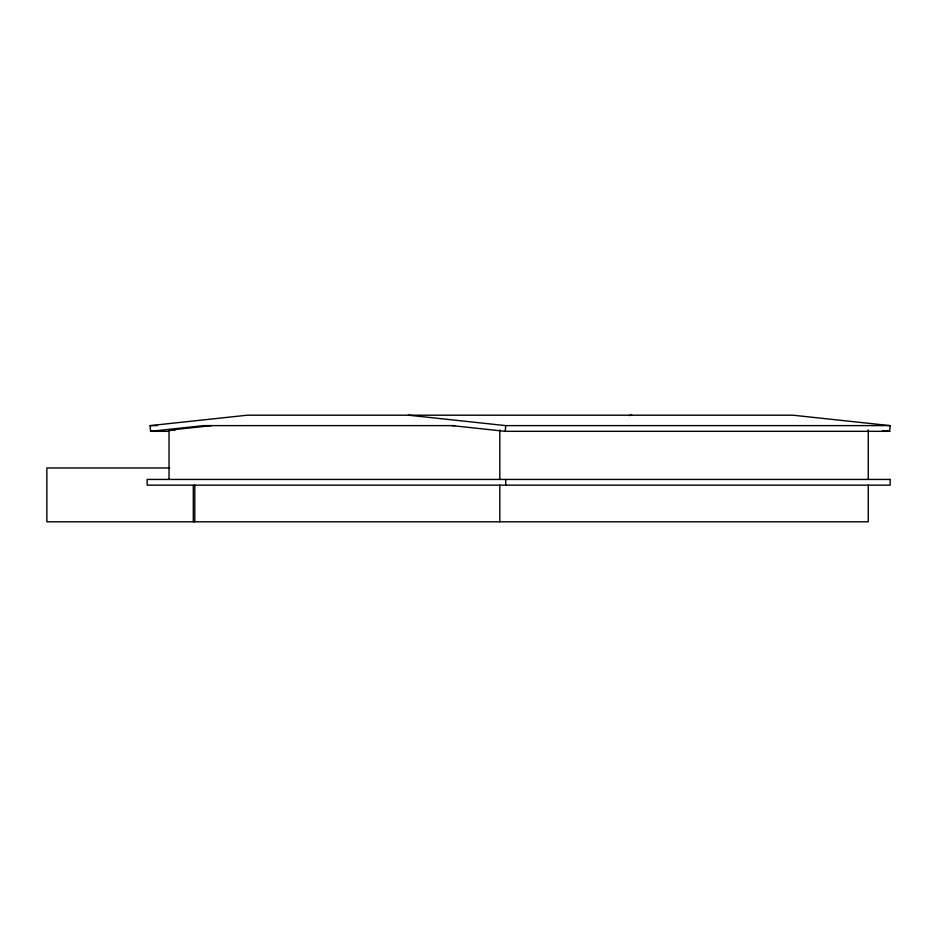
<?xml version="1.0" encoding="UTF-8"?>
<svg xmlns="http://www.w3.org/2000/svg" width="937" height="937" viewBox="0 0 937 937"><rect width="100%" height="100%" fill="white"/><g stroke="black" fill="none" stroke-linecap="round" stroke-linejoin="round"><path stroke-width="1.41" d="M505.254 431.325L505.711 425.621L890.15 425.621L889.693 431.325L505.254 431.325L452.056 425.621M169.562 431.325L150.552 431.325L150.096 425.621L247.333 415.196L792.913 415.196L890.15 425.621M150.552 431.325L203.751 425.621L454.972 425.621M169.035 479.439L169.035 430.2L211.727 425.621M628.868 415.513L631.772 415.196M150.096 425.621L157.404 425.621M169.035 430.2L174.879 430.2M169.667 467.985L46.85 467.985L46.85 521.804L868.259 521.804L868.259 485.155M882.502 430.551L889.693 431.325M408.473 415.196L505.711 425.621M868.259 429.884L868.259 479.439M505.711 479.439L505.711 485.155M499.819 429.884L499.819 479.439M499.819 485.155L499.819 521.804M194.826 485.155L194.826 521.804M193.315 485.436L193.315 521.804M890.15 479.439L147.144 479.439L147.144 485.155L890.15 485.155L890.15 479.439"/></g></svg>
